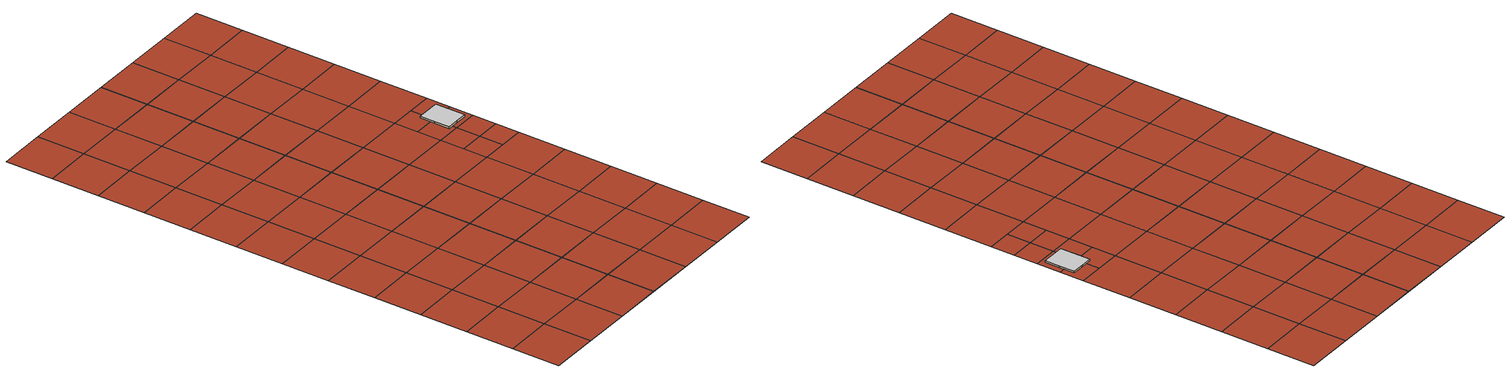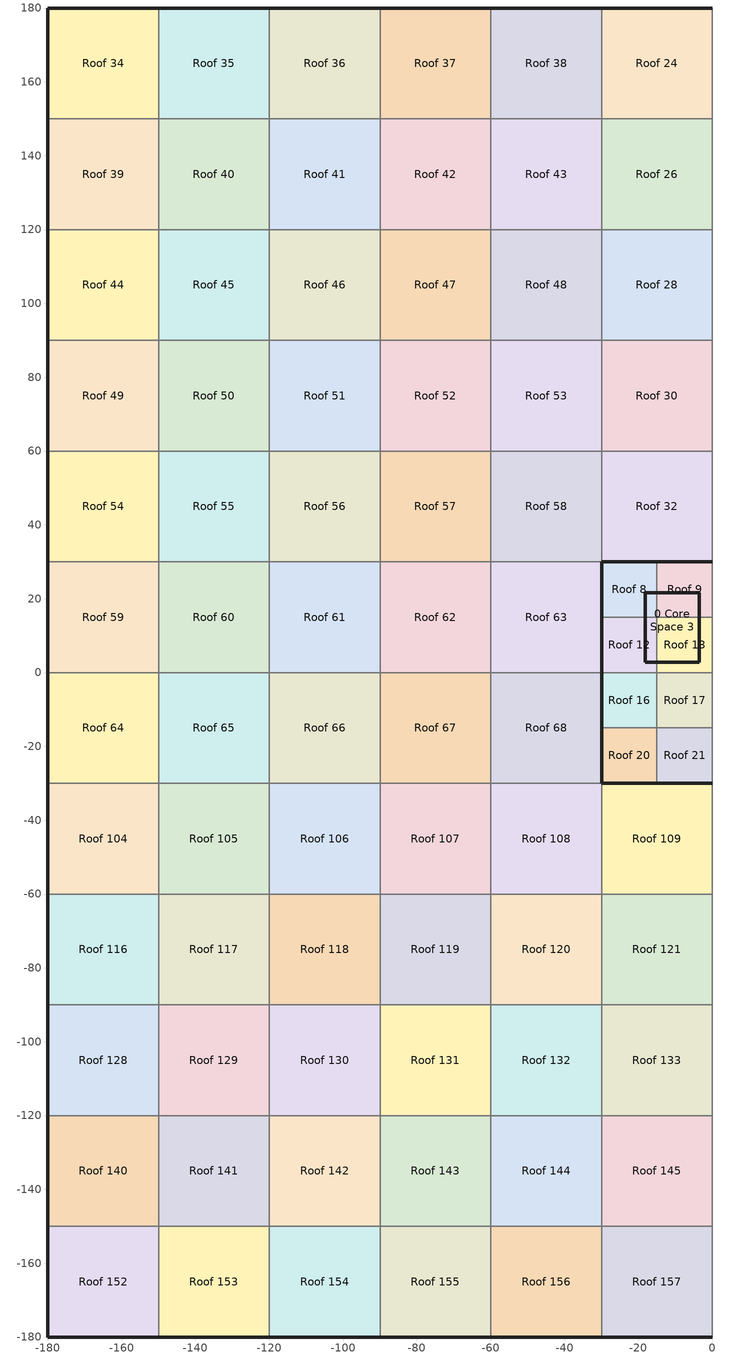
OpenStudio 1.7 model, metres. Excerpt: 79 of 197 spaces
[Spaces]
0 Core Space 3
 floor ground: -3.46,21.63 -3.46,2.81 -18.09,2.81 -18.09,21.63 z0
 wall outside: -10.77,21.63 -18.09,21.63 -18.09,12.22 -18.09,2.81 -10.77,2.81 -3.46,2.81 -3.46,12.22 -3.46,21.63 -10.77,21.63 z0:1.03
 ceiling to 0 Core Space 4: -3.46,2.81 -3.46,21.63 -18.09,21.63 -18.09,2.81 z1.03
Roof 8
 floor ground: -15,30 -15,15 -30,15 -30,30 z-0.1
 wall outside: -15,30 -30,30 -30,15 z-0.1:0
 wall to Roof 9: -15,15 -15,30 z-0.1:0
 wall to Roof 12: -30,15 -15,15 z-0.1:0
 roof outside: -15,15 -15,30 -30,30 -30,15 z0
Roof 9
 floor ground: 0,30 0,15 -15,15 -15,30 z-0.1
 wall outside: 0,30 -15,30 z-0.1:0
 wall to Roof 10: 0,15 0,30 z-0.1:0
 wall to Roof 13: -15,15 0,15 z-0.1:0
 roof outside: 0,15 0,30 -15,30 -15,15 z0
Roof 12
 floor ground: -15,15 -15,0 -30,0 -30,15 z-0.1
 wall outside: -30,15 -30,0 z-0.1:0
 wall to Roof 13: -15,0 -15,15 z-0.1:0
 wall to Roof 16: -30,0 -15,0 z-0.1:0
 roof outside: -15,0 -15,15 -30,15 -30,0 z0
Roof 13
 floor ground: 0,15 0,0 -15,0 -15,15 z-0.1
 wall to Roof 14: 0,0 0,15 z-0.1:0
 wall to Roof 17: -15,0 0,0 z-0.1:0
 roof outside: 0,0 0,15 -15,15 -15,0 z0
Roof 16
 floor ground: -15,0 -15,-15 -30,-15 -30,0 z-0.1
 wall outside: -30,0 -30,-15 z-0.1:0
 wall to Roof 17: -15,-15 -15,0 z-0.1:0
 wall to Roof 20: -30,-15 -15,-15 z-0.1:0
 roof outside: -15,-15 -15,0 -30,0 -30,-15 z0
Roof 17
 floor ground: 0,0 0,-15 -15,-15 -15,0 z-0.1
 wall to Roof 18: 0,-15 0,0 z-0.1:0
 wall to Roof 21: -15,-15 0,-15 z-0.1:0
 roof outside: 0,-15 0,0 -15,0 -15,-15 z0
Roof 20
 floor ground: -15,-15 -15,-30 -30,-30 -30,-15 z-0.1
 wall outside: -30,-15 -30,-30 -15,-30 z-0.1:0
 wall to Roof 21: -15,-30 -15,-15 z-0.1:0
 roof outside: -15,-30 -15,-15 -30,-15 -30,-30 z0
Roof 21
 floor ground: 0,-15 0,-30 -15,-30 -15,-15 z-0.1
 wall outside: -15,-30 0,-30 z-0.1:0
 wall to Roof 22: 0,-30 0,-15 z-0.1:0
 roof outside: 0,-30 0,-15 -15,-15 -15,-30 z0
Roof 24
 floor ground: 0,180 0,150 -30,150 -30,180 z-0.1
 wall outside: 0,180 -30,180 z-0.1:0
 wall to Roof 25: 0,150 0,180 z-0.1:0
 wall to Roof 26: -30,150 0,150 z-0.1:0
 wall to Roof 38: -30,180 -30,150 z-0.1:0
 roof outside: 0,150 0,180 -30,180 -30,150 z0
Roof 26
 floor ground: 0,150 0,120 -30,120 -30,150 z-0.1
 wall to Roof 27: 0,120 0,150 z-0.1:0
 wall to Roof 28: -30,120 0,120 z-0.1:0
 wall to Roof 43: -30,150 -30,120 z-0.1:0
 roof outside: 0,120 0,150 -30,150 -30,120 z0
Roof 28
 floor ground: 0,120 0,90 -30,90 -30,120 z-0.1
 wall to Roof 29: 0,90 0,120 z-0.1:0
 wall to Roof 30: -30,90 0,90 z-0.1:0
 wall to Roof 48: -30,120 -30,90 z-0.1:0
 roof outside: 0,90 0,120 -30,120 -30,90 z0
Roof 30
 floor ground: 0,90 0,60 -30,60 -30,90 z-0.1
 wall to Roof 31: 0,60 0,90 z-0.1:0
 wall to Roof 32: -30,60 0,60 z-0.1:0
 wall to Roof 53: -30,90 -30,60 z-0.1:0
 roof outside: 0,60 0,90 -30,90 -30,60 z0
Roof 32
 floor ground: 0,60 0,30 -30,30 -30,60 z-0.1
 wall outside: -30,30 0,30 z-0.1:0
 wall to Roof 33: 0,30 0,60 z-0.1:0
 wall to Roof 58: -30,60 -30,30 z-0.1:0
 roof outside: 0,30 0,60 -30,60 -30,30 z0
Roof 34
 floor ground: -150,180 -150,150 -180,150 -180,180 z-0.1
 wall outside: -150,180 -180,180 -180,150 z-0.1:0
 wall to Roof 35: -150,150 -150,180 z-0.1:0
 wall to Roof 39: -180,150 -150,150 z-0.1:0
 roof outside: -150,150 -150,180 -180,180 -180,150 z0
Roof 35
 floor ground: -120,180 -120,150 -150,150 -150,180 z-0.1
 wall outside: -120,180 -150,180 z-0.1:0
 wall to Roof 36: -120,150 -120,180 z-0.1:0
 wall to Roof 40: -150,150 -120,150 z-0.1:0
 roof outside: -120,150 -120,180 -150,180 -150,150 z0
Roof 36
 floor ground: -90,180 -90,150 -120,150 -120,180 z-0.1
 wall outside: -90,180 -120,180 z-0.1:0
 wall to Roof 37: -90,150 -90,180 z-0.1:0
 wall to Roof 41: -120,150 -90,150 z-0.1:0
 roof outside: -90,150 -90,180 -120,180 -120,150 z0
Roof 37
 floor ground: -60,180 -60,150 -90,150 -90,180 z-0.1
 wall outside: -60,180 -90,180 z-0.1:0
 wall to Roof 38: -60,150 -60,180 z-0.1:0
 wall to Roof 42: -90,150 -60,150 z-0.1:0
 roof outside: -60,150 -60,180 -90,180 -90,150 z0
Roof 38
 floor ground: -30,180 -30,150 -60,150 -60,180 z-0.1
 wall outside: -30,180 -60,180 z-0.1:0
 wall to Roof 43: -60,150 -30,150 z-0.1:0
 roof outside: -30,150 -30,180 -60,180 -60,150 z0
Roof 39
 floor ground: -150,150 -150,120 -180,120 -180,150 z-0.1
 wall outside: -180,150 -180,120 z-0.1:0
 wall to Roof 40: -150,120 -150,150 z-0.1:0
 wall to Roof 44: -180,120 -150,120 z-0.1:0
 roof outside: -150,120 -150,150 -180,150 -180,120 z0
Roof 40
 floor ground: -120,150 -120,120 -150,120 -150,150 z-0.1
 wall to Roof 41: -120,120 -120,150 z-0.1:0
 wall to Roof 45: -150,120 -120,120 z-0.1:0
 roof outside: -120,120 -120,150 -150,150 -150,120 z0
Roof 41
 floor ground: -90,150 -90,120 -120,120 -120,150 z-0.1
 wall to Roof 42: -90,120 -90,150 z-0.1:0
 wall to Roof 46: -120,120 -90,120 z-0.1:0
 roof outside: -90,120 -90,150 -120,150 -120,120 z0
Roof 42
 floor ground: -60,150 -60,120 -90,120 -90,150 z-0.1
 wall to Roof 43: -60,120 -60,150 z-0.1:0
 wall to Roof 47: -90,120 -60,120 z-0.1:0
 roof outside: -60,120 -60,150 -90,150 -90,120 z0
Roof 43
 floor ground: -30,150 -30,120 -60,120 -60,150 z-0.1
 wall to Roof 48: -60,120 -30,120 z-0.1:0
 roof outside: -30,120 -30,150 -60,150 -60,120 z0
Roof 44
 floor ground: -150,120 -150,90 -180,90 -180,120 z-0.1
 wall outside: -180,120 -180,90 z-0.1:0
 wall to Roof 45: -150,90 -150,120 z-0.1:0
 wall to Roof 49: -180,90 -150,90 z-0.1:0
 roof outside: -150,90 -150,120 -180,120 -180,90 z0
Roof 45
 floor ground: -120,120 -120,90 -150,90 -150,120 z-0.1
 wall to Roof 46: -120,90 -120,120 z-0.1:0
 wall to Roof 50: -150,90 -120,90 z-0.1:0
 roof outside: -120,90 -120,120 -150,120 -150,90 z0
Roof 46
 floor ground: -90,120 -90,90 -120,90 -120,120 z-0.1
 wall to Roof 47: -90,90 -90,120 z-0.1:0
 wall to Roof 51: -120,90 -90,90 z-0.1:0
 roof outside: -90,90 -90,120 -120,120 -120,90 z0
Roof 47
 floor ground: -60,120 -60,90 -90,90 -90,120 z-0.1
 wall to Roof 48: -60,90 -60,120 z-0.1:0
 wall to Roof 52: -90,90 -60,90 z-0.1:0
 roof outside: -60,90 -60,120 -90,120 -90,90 z0
Roof 48
 floor ground: -30,120 -30,90 -60,90 -60,120 z-0.1
 wall to Roof 53: -60,90 -30,90 z-0.1:0
 roof outside: -30,90 -30,120 -60,120 -60,90 z0
Roof 49
 floor ground: -150,90 -150,60 -180,60 -180,90 z-0.1
 wall outside: -180,90 -180,60 z-0.1:0
 wall to Roof 50: -150,60 -150,90 z-0.1:0
 wall to Roof 54: -180,60 -150,60 z-0.1:0
 roof outside: -150,60 -150,90 -180,90 -180,60 z0
Roof 50
 floor ground: -120,90 -120,60 -150,60 -150,90 z-0.1
 wall to Roof 51: -120,60 -120,90 z-0.1:0
 wall to Roof 55: -150,60 -120,60 z-0.1:0
 roof outside: -120,60 -120,90 -150,90 -150,60 z0
Roof 51
 floor ground: -90,90 -90,60 -120,60 -120,90 z-0.1
 wall to Roof 52: -90,60 -90,90 z-0.1:0
 wall to Roof 56: -120,60 -90,60 z-0.1:0
 roof outside: -90,60 -90,90 -120,90 -120,60 z0
Roof 52
 floor ground: -60,90 -60,60 -90,60 -90,90 z-0.1
 wall to Roof 53: -60,60 -60,90 z-0.1:0
 wall to Roof 57: -90,60 -60,60 z-0.1:0
 roof outside: -60,60 -60,90 -90,90 -90,60 z0
Roof 53
 floor ground: -30,90 -30,60 -60,60 -60,90 z-0.1
 wall to Roof 58: -60,60 -30,60 z-0.1:0
 roof outside: -30,60 -30,90 -60,90 -60,60 z0
Roof 54
 floor ground: -150,60 -150,30 -180,30 -180,60 z-0.1
 wall outside: -180,60 -180,30 z-0.1:0
 wall to Roof 55: -150,30 -150,60 z-0.1:0
 wall to Roof 59: -180,30 -150,30 z-0.1:0
 roof outside: -150,30 -150,60 -180,60 -180,30 z0
Roof 55
 floor ground: -120,60 -120,30 -150,30 -150,60 z-0.1
 wall to Roof 56: -120,30 -120,60 z-0.1:0
 wall to Roof 60: -150,30 -120,30 z-0.1:0
 roof outside: -120,30 -120,60 -150,60 -150,30 z0
Roof 56
 floor ground: -90,60 -90,30 -120,30 -120,60 z-0.1
 wall to Roof 57: -90,30 -90,60 z-0.1:0
 wall to Roof 61: -120,30 -90,30 z-0.1:0
 roof outside: -90,30 -90,60 -120,60 -120,30 z0
Roof 57
 floor ground: -60,60 -60,30 -90,30 -90,60 z-0.1
 wall to Roof 58: -60,30 -60,60 z-0.1:0
 wall to Roof 62: -90,30 -60,30 z-0.1:0
 roof outside: -60,30 -60,60 -90,60 -90,30 z0
Roof 58
 floor ground: -30,60 -30,30 -60,30 -60,60 z-0.1
 wall to Roof 63: -60,30 -30,30 z-0.1:0
 roof outside: -30,30 -30,60 -60,60 -60,30 z0
Roof 59
 floor ground: -150,30 -150,0 -180,0 -180,30 z-0.1
 wall outside: -180,30 -180,0 z-0.1:0
 wall to Roof 60: -150,0 -150,30 z-0.1:0
 wall to Roof 64: -180,0 -150,0 z-0.1:0
 roof outside: -150,0 -150,30 -180,30 -180,0 z0
Roof 60
 floor ground: -120,30 -120,0 -150,0 -150,30 z-0.1
 wall to Roof 61: -120,0 -120,30 z-0.1:0
 wall to Roof 65: -150,0 -120,0 z-0.1:0
 roof outside: -120,0 -120,30 -150,30 -150,0 z0
Roof 61
 floor ground: -90,30 -90,0 -120,0 -120,30 z-0.1
 wall to Roof 62: -90,0 -90,30 z-0.1:0
 wall to Roof 66: -120,0 -90,0 z-0.1:0
 roof outside: -90,0 -90,30 -120,30 -120,0 z0
Roof 62
 floor ground: -60,30 -60,0 -90,0 -90,30 z-0.1
 wall to Roof 63: -60,0 -60,30 z-0.1:0
 wall to Roof 67: -90,0 -60,0 z-0.1:0
 roof outside: -60,0 -60,30 -90,30 -90,0 z0
Roof 63
 floor ground: -30,30 -30,0 -60,0 -60,30 z-0.1
 wall outside: -30,0 -30,30 z-0.1:0
 wall to Roof 68: -60,0 -30,0 z-0.1:0
 roof outside: -30,0 -30,30 -60,30 -60,0 z0
Roof 64
 floor ground: -150,0 -150,-30 -180,-30 -180,0 z-0.1
 wall outside: -180,0 -180,-30 z-0.1:0
 wall to Roof 65: -150,-30 -150,0 z-0.1:0
 wall to Roof 104: -180,-30 -150,-30 z-0.1:0
 roof outside: -150,-30 -150,0 -180,0 -180,-30 z0
Roof 65
 floor ground: -120,0 -120,-30 -150,-30 -150,0 z-0.1
 wall to Roof 66: -120,-30 -120,0 z-0.1:0
 wall to Roof 105: -150,-30 -120,-30 z-0.1:0
 roof outside: -120,-30 -120,0 -150,0 -150,-30 z0
Roof 66
 floor ground: -90,0 -90,-30 -120,-30 -120,0 z-0.1
 wall to Roof 67: -90,-30 -90,0 z-0.1:0
 wall to Roof 106: -120,-30 -90,-30 z-0.1:0
 roof outside: -90,-30 -90,0 -120,0 -120,-30 z0
Roof 67
 floor ground: -60,0 -60,-30 -90,-30 -90,0 z-0.1
 wall to Roof 68: -60,-30 -60,0 z-0.1:0
 wall to Roof 107: -90,-30 -60,-30 z-0.1:0
 roof outside: -60,-30 -60,0 -90,0 -90,-30 z0
Roof 68
 floor ground: -30,0 -30,-30 -60,-30 -60,0 z-0.1
 wall outside: -30,-30 -30,0 z-0.1:0
 wall to Roof 108: -60,-30 -30,-30 z-0.1:0
 roof outside: -30,-30 -30,0 -60,0 -60,-30 z0
Roof 104
 floor ground: -150,-30 -150,-60 -180,-60 -180,-30 z-0.1
 wall outside: -180,-30 -180,-60 z-0.1:0
 wall to Roof 105: -150,-60 -150,-30 z-0.1:0
 wall to Roof 116: -180,-60 -150,-60 z-0.1:0
 roof outside: -150,-60 -150,-30 -180,-30 -180,-60 z0
Roof 105
 floor ground: -120,-30 -120,-60 -150,-60 -150,-30 z-0.1
 wall to Roof 106: -120,-60 -120,-30 z-0.1:0
 wall to Roof 117: -150,-60 -120,-60 z-0.1:0
 roof outside: -120,-60 -120,-30 -150,-30 -150,-60 z0
Roof 106
 floor ground: -90,-30 -90,-60 -120,-60 -120,-30 z-0.1
 wall to Roof 107: -90,-60 -90,-30 z-0.1:0
 wall to Roof 118: -120,-60 -90,-60 z-0.1:0
 roof outside: -90,-60 -90,-30 -120,-30 -120,-60 z0
Roof 107
 floor ground: -60,-30 -60,-60 -90,-60 -90,-30 z-0.1
 wall to Roof 108: -60,-60 -60,-30 z-0.1:0
 wall to Roof 119: -90,-60 -60,-60 z-0.1:0
 roof outside: -60,-60 -60,-30 -90,-30 -90,-60 z0
Roof 108
 floor ground: -30,-30 -30,-60 -60,-60 -60,-30 z-0.1
 wall to Roof 109: -30,-60 -30,-30 z-0.1:0
 wall to Roof 120: -60,-60 -30,-60 z-0.1:0
 roof outside: -30,-60 -30,-30 -60,-30 -60,-60 z0
Roof 109
 floor ground: 0,-30 0,-60 -30,-60 -30,-30 z-0.1
 wall outside: 0,-30 -30,-30 z-0.1:0
 wall to Roof 110: 0,-60 0,-30 z-0.1:0
 wall to Roof 121: -30,-60 0,-60 z-0.1:0
 roof outside: 0,-60 0,-30 -30,-30 -30,-60 z0
Roof 116
 floor ground: -150,-60 -150,-90 -180,-90 -180,-60 z-0.1
 wall outside: -180,-60 -180,-90 z-0.1:0
 wall to Roof 117: -150,-90 -150,-60 z-0.1:0
 wall to Roof 128: -180,-90 -150,-90 z-0.1:0
 roof outside: -150,-90 -150,-60 -180,-60 -180,-90 z0
Roof 117
 floor ground: -120,-60 -120,-90 -150,-90 -150,-60 z-0.1
 wall to Roof 118: -120,-90 -120,-60 z-0.1:0
 wall to Roof 129: -150,-90 -120,-90 z-0.1:0
 roof outside: -120,-90 -120,-60 -150,-60 -150,-90 z0
Roof 118
 floor ground: -90,-60 -90,-90 -120,-90 -120,-60 z-0.1
 wall to Roof 119: -90,-90 -90,-60 z-0.1:0
 wall to Roof 130: -120,-90 -90,-90 z-0.1:0
 roof outside: -90,-90 -90,-60 -120,-60 -120,-90 z0
Roof 119
 floor ground: -60,-60 -60,-90 -90,-90 -90,-60 z-0.1
 wall to Roof 120: -60,-90 -60,-60 z-0.1:0
 wall to Roof 131: -90,-90 -60,-90 z-0.1:0
 roof outside: -60,-90 -60,-60 -90,-60 -90,-90 z0
Roof 120
 floor ground: -30,-60 -30,-90 -60,-90 -60,-60 z-0.1
 wall to Roof 121: -30,-90 -30,-60 z-0.1:0
 wall to Roof 132: -60,-90 -30,-90 z-0.1:0
 roof outside: -30,-90 -30,-60 -60,-60 -60,-90 z0
Roof 121
 floor ground: 0,-60 0,-90 -30,-90 -30,-60 z-0.1
 wall to Roof 122: 0,-90 0,-60 z-0.1:0
 wall to Roof 133: -30,-90 0,-90 z-0.1:0
 roof outside: 0,-90 0,-60 -30,-60 -30,-90 z0
Roof 128
 floor ground: -150,-90 -150,-120 -180,-120 -180,-90 z-0.1
 wall outside: -180,-90 -180,-120 z-0.1:0
 wall to Roof 129: -150,-120 -150,-90 z-0.1:0
 wall to Roof 140: -180,-120 -150,-120 z-0.1:0
 roof outside: -150,-120 -150,-90 -180,-90 -180,-120 z0
Roof 129
 floor ground: -120,-90 -120,-120 -150,-120 -150,-90 z-0.1
 wall to Roof 130: -120,-120 -120,-90 z-0.1:0
 wall to Roof 141: -150,-120 -120,-120 z-0.1:0
 roof outside: -120,-120 -120,-90 -150,-90 -150,-120 z0
Roof 130
 floor ground: -90,-90 -90,-120 -120,-120 -120,-90 z-0.1
 wall to Roof 131: -90,-120 -90,-90 z-0.1:0
 wall to Roof 142: -120,-120 -90,-120 z-0.1:0
 roof outside: -90,-120 -90,-90 -120,-90 -120,-120 z0
Roof 131
 floor ground: -60,-90 -60,-120 -90,-120 -90,-90 z-0.1
 wall to Roof 132: -60,-120 -60,-90 z-0.1:0
 wall to Roof 143: -90,-120 -60,-120 z-0.1:0
 roof outside: -60,-120 -60,-90 -90,-90 -90,-120 z0
Roof 132
 floor ground: -30,-90 -30,-120 -60,-120 -60,-90 z-0.1
 wall to Roof 133: -30,-120 -30,-90 z-0.1:0
 wall to Roof 144: -60,-120 -30,-120 z-0.1:0
 roof outside: -30,-120 -30,-90 -60,-90 -60,-120 z0
Roof 133
 floor ground: 0,-90 0,-120 -30,-120 -30,-90 z-0.1
 wall to Roof 134: 0,-120 0,-90 z-0.1:0
 wall to Roof 145: -30,-120 0,-120 z-0.1:0
 roof outside: 0,-120 0,-90 -30,-90 -30,-120 z0
Roof 140
 floor ground: -150,-120 -150,-150 -180,-150 -180,-120 z-0.1
 wall outside: -180,-120 -180,-150 z-0.1:0
 wall to Roof 141: -150,-150 -150,-120 z-0.1:0
 wall to Roof 152: -180,-150 -150,-150 z-0.1:0
 roof outside: -150,-150 -150,-120 -180,-120 -180,-150 z0
Roof 141
 floor ground: -120,-120 -120,-150 -150,-150 -150,-120 z-0.1
 wall to Roof 142: -120,-150 -120,-120 z-0.1:0
 wall to Roof 153: -150,-150 -120,-150 z-0.1:0
 roof outside: -120,-150 -120,-120 -150,-120 -150,-150 z0
Roof 142
 floor ground: -90,-120 -90,-150 -120,-150 -120,-120 z-0.1
 wall to Roof 143: -90,-150 -90,-120 z-0.1:0
 wall to Roof 154: -120,-150 -90,-150 z-0.1:0
 roof outside: -90,-150 -90,-120 -120,-120 -120,-150 z0
Roof 143
 floor ground: -60,-120 -60,-150 -90,-150 -90,-120 z-0.1
 wall to Roof 144: -60,-150 -60,-120 z-0.1:0
 wall to Roof 155: -90,-150 -60,-150 z-0.1:0
 roof outside: -60,-150 -60,-120 -90,-120 -90,-150 z0
Roof 144
 floor ground: -30,-120 -30,-150 -60,-150 -60,-120 z-0.1
 wall to Roof 145: -30,-150 -30,-120 z-0.1:0
 wall to Roof 156: -60,-150 -30,-150 z-0.1:0
 roof outside: -30,-150 -30,-120 -60,-120 -60,-150 z0
Roof 145
 floor ground: 0,-120 0,-150 -30,-150 -30,-120 z-0.1
 wall to Roof 146: 0,-150 0,-120 z-0.1:0
 wall to Roof 157: -30,-150 0,-150 z-0.1:0
 roof outside: 0,-150 0,-120 -30,-120 -30,-150 z0
Roof 152
 floor ground: -150,-150 -150,-180 -180,-180 -180,-150 z-0.1
 wall outside: -180,-150 -180,-180 -150,-180 z-0.1:0
 wall to Roof 153: -150,-180 -150,-150 z-0.1:0
 roof outside: -150,-180 -150,-150 -180,-150 -180,-180 z0
Roof 153
 floor ground: -120,-150 -120,-180 -150,-180 -150,-150 z-0.1
 wall outside: -150,-180 -120,-180 z-0.1:0
 wall to Roof 154: -120,-180 -120,-150 z-0.1:0
 roof outside: -120,-180 -120,-150 -150,-150 -150,-180 z0
Roof 154
 floor ground: -90,-150 -90,-180 -120,-180 -120,-150 z-0.1
 wall outside: -120,-180 -90,-180 z-0.1:0
 wall to Roof 155: -90,-180 -90,-150 z-0.1:0
 roof outside: -90,-180 -90,-150 -120,-150 -120,-180 z0
Roof 155
 floor ground: -60,-150 -60,-180 -90,-180 -90,-150 z-0.1
 wall outside: -90,-180 -60,-180 z-0.1:0
 wall to Roof 156: -60,-180 -60,-150 z-0.1:0
 roof outside: -60,-180 -60,-150 -90,-150 -90,-180 z0
Roof 156
 floor ground: -30,-150 -30,-180 -60,-180 -60,-150 z-0.1
 wall outside: -60,-180 -30,-180 z-0.1:0
 wall to Roof 157: -30,-180 -30,-150 z-0.1:0
 roof outside: -30,-180 -30,-150 -60,-150 -60,-180 z0
Roof 157
 floor ground: 0,-150 0,-180 -30,-180 -30,-150 z-0.1
 wall outside: -30,-180 0,-180 z-0.1:0
 wall to Roof 158: 0,-180 0,-150 z-0.1:0
 roof outside: 0,-180 0,-150 -30,-150 -30,-180 z0
[Building]
Building 1: North Axis {deg}=0; Default Construction Set=MyConsturction
[Construction]
ASHRAE 90.1-2004 ExtWall Mass ClimateZone 6: 1IN Stucco, 8IN CONCRETE HW RefBldg, Mass NonRes Wall Insulation-1.69, 1/2IN Gypsum
Interior Window: Clear 3mm
Interior Partition: G05 25mm wood
Exterior Door: F08 Metal surface, I01 25mm insulation board
ASHRAE 90.1-2004 ExtWindow ClimateZone 4-6: Fixed Window 3.24/0.39/0.31
[Material] Thermal Absorptance=0.9
Name | Roughness | Thickness {m} | Conductivity {W/m-K} | Density {kg/m3} | Specific Heat {J/kg-K} | Solar Absorptance | Visible Absorptance
1IN Stucco | Smooth | 0.0253 | 0.6918 | 1858 | 837 | 0.92 | 0.92
8IN CONCRETE HW RefBldg | Rough | 0.2032 | 1.311 | 2240 | 836.8 | 0.7 | 0.7
Mass NonRes Wall Insulation-1.69 | MediumRough | 0.0623673 | 0.049 | 265 | 836.8 | 0.7 | 0.7
1/2IN Gypsum | Smooth | 0.0127 | 0.16 | 784.9 | 830 | 0.4 | 0.4
G05 25mm wood | MediumSmooth | 0.0254 | 0.15 | 608 | 1630 | 0.5 | 0.5
F08 Metal surface | Smooth | 0.0008 | 45.28 | 7824 | 500 | 0.7 | 0.7
I01 25mm insulation board | MediumRough | 0.0254 | 0.03 | 43 | 1210 | 0.6 | 0.6
[WindowMaterial:SimpleGlazingSystem]
Fixed Window 3.24/0.39/0.31: U-Factor {W/m2-K}=3.23646; Solar Heat Gain Coefficient=0.39; Visible Transmittance=0.31
[WindowMaterial:Glazing]
Clear 3mm: Optical Data Type=SpectralAverage; Thickness {m}=0.003; Solar Transmittance at Normal Incidence=0.837; Front Side Solar Reflectance at Normal Incidence=0.075; Back Side Solar Reflectance at Normal Incidence=0; Visible Transmittance at Normal Incidence=0.898; Front Side Visible Reflectance at Normal Incidence=0.081; Back Side Visible Reflectance at Normal Incidence=0; Infrared Transmittance at Normal Incidence=0; Front Side Infrared Hemispherical Emissivity=0.84; Back Side Infrared Hemispherical Emissivity=0.84; Conductivity {W/m-K}=0.9; Dirt Correction Factor for Solar and Visible Transmittance=1; Solar Diffusing=No
[DefaultConstructionSet]
MyConsturction: Default Exterior Surface Constructions=Default Surface Constructions 1; Default Interior Surface Constructions=Default Surface Constructions 1; Default Ground Contact Surface Constructions=Default Surface Constructions 1; Default Exterior SubSurface Constructions=Default Sub Surface Constructions 1; Default Interior SubSurface Constructions=Default Sub Surface Constructions 1; Interior Partition Construction=Interior Partition
[DefaultSurfaceConstructions]
Default Surface Constructions 1: Floor Construction=ASHRAE 90.1-2004 ExtWall Mass ClimateZone 6; Wall Construction=ASHRAE 90.1-2004 ExtWall Mass ClimateZone 6; Roof Ceiling Construction=ASHRAE 90.1-2004 ExtWall Mass ClimateZone 6
[DefaultSubSurfaceConstructions]
Default Sub Surface Constructions 1: Fixed Window Construction=ASHRAE 90.1-2004 ExtWindow ClimateZone 4-6; Operable Window Construction=ASHRAE 90.1-2004 ExtWindow ClimateZone 4-6; Door Construction=Exterior Door; Glass Door Construction=ASHRAE 90.1-2004 ExtWindow ClimateZone 4-6; Skylight Construction=ASHRAE 90.1-2004 ExtWindow ClimateZone 4-6; Tubular Daylight Dome Construction=Interior Window; Tubular Daylight Diffuser Construction=Interior Window
[BuildingStory]
rectangle2:Story 1: Nominal Z Coordinate {m}=0; Nominal Floor to Floor Height {m}=1.0261
[Space]
Name | Building Story | Thermal Zone
0 Core Space 3 | rectangle2:Story 1 | Thermal Zone 29
Roof 8 |  | Thermal Zone 53
Roof 9 |  | Thermal Zone 47
Roof 12 |  | Thermal Zone 52
Roof 13 |  | Thermal Zone 56
Roof 16 |  | Thermal Zone 46
Roof 17 |  | Thermal Zone 44
Roof 20 |  | Thermal Zone 51
Roof 21 |  | Thermal Zone 43
Roof 24 |  | Thermal Zone 60
Roof 26 |  | Thermal Zone 61
Roof 28 |  | Thermal Zone 67
Roof 30 |  | Thermal Zone 64
Roof 32 |  | Thermal Zone 59
Roof 34 |  | Thermal Zone 70
Roof 35 |  | Thermal Zone 80
Roof 36 |  | Thermal Zone 79
Roof 37 |  | Thermal Zone 90
Roof 38 |  | Thermal Zone 81
Roof 39 |  | Thermal Zone 96
Roof 40 |  | Thermal Zone 82
Roof 41 |  | Thermal Zone 92
Roof 42 |  | Thermal Zone 68
Roof 43 |  | Thermal Zone 87
Roof 44 |  | Thermal Zone 74
Roof 45 |  | Thermal Zone 102
Roof 46 |  | Thermal Zone 84
Roof 47 |  | Thermal Zone 72
Roof 48 |  | Thermal Zone 76
Roof 49 |  | Thermal Zone 95
Roof 50 |  | Thermal Zone 97
Roof 51 |  | Thermal Zone 75
Roof 52 |  | Thermal Zone 86
Roof 53 |  | Thermal Zone 69
Roof 54 |  | Thermal Zone 98
Roof 55 |  | Thermal Zone 101
Roof 56 |  | Thermal Zone 85
Roof 57 |  | Thermal Zone 94
Roof 58 |  | Thermal Zone 73
Roof 59 |  | Thermal Zone 91
Roof 60 |  | Thermal Zone 71
Roof 61 |  | Thermal Zone 77
Roof 62 |  | Thermal Zone 100
Roof 63 |  | Thermal Zone 88
Roof 64 |  | Thermal Zone 89
Roof 65 |  | Thermal Zone 99
Roof 66 |  | Thermal Zone 93
Roof 67 |  | Thermal Zone 78
Roof 68 |  | Thermal Zone 83
Roof 104 |  | Thermal Zone 194
Roof 105 |  | Thermal Zone 168
Roof 106 |  | Thermal Zone 148
Roof 107 |  | Thermal Zone 175
Roof 108 |  | Thermal Zone 164
Roof 109 |  | Thermal Zone 141
Roof 116 |  | Thermal Zone 139
Roof 117 |  | Thermal Zone 197
Roof 118 |  | Thermal Zone 162
Roof 119 |  | Thermal Zone 149
Roof 120 |  | Thermal Zone 158
Roof 121 |  | Thermal Zone 155
Roof 128 |  | Thermal Zone 173
Roof 129 |  | Thermal Zone 159
Roof 130 |  | Thermal Zone 189
Roof 131 |  | Thermal Zone 150
Roof 132 |  | Thermal Zone 172
Roof 133 |  | Thermal Zone 178
Roof 140 |  | Thermal Zone 176
Roof 141 |  | Thermal Zone 182
Roof 142 |  | Thermal Zone 163
Roof 143 |  | Thermal Zone 152
Roof 144 |  | Thermal Zone 138
Roof 145 |  | Thermal Zone 184
Roof 152 |  | Thermal Zone 169
Roof 153 |  | Thermal Zone 147
Roof 154 |  | Thermal Zone 145
Roof 155 |  | Thermal Zone 153
Roof 156 |  | Thermal Zone 179
Roof 157 |  | Thermal Zone 166
[ThermalZone] Use Ideal Air Loads=No
Thermal Zone 29; Thermal Zone 43; Thermal Zone 44; Thermal Zone 46; Thermal Zone 47; Thermal Zone 51; Thermal Zone 52; Thermal Zone 53; Thermal Zone 56; Thermal Zone 59; Thermal Zone 60; Thermal Zone 61; Thermal Zone 64; Thermal Zone 67; Thermal Zone 68; Thermal Zone 69; Thermal Zone 70; Thermal Zone 71; Thermal Zone 72; Thermal Zone 73; Thermal Zone 74; Thermal Zone 75; Thermal Zone 76; Thermal Zone 77; Thermal Zone 78; Thermal Zone 79; Thermal Zone 80; Thermal Zone 81; Thermal Zone 82; Thermal Zone 83; Thermal Zone 84; Thermal Zone 85; Thermal Zone 86; Thermal Zone 87; Thermal Zone 88; Thermal Zone 89; Thermal Zone 90; Thermal Zone 91; Thermal Zone 92; Thermal Zone 93; Thermal Zone 94; Thermal Zone 95; Thermal Zone 96; Thermal Zone 97; Thermal Zone 98; Thermal Zone 99; Thermal Zone 100; Thermal Zone 101; Thermal Zone 102; Thermal Zone 138; Thermal Zone 139; Thermal Zone 141; Thermal Zone 145; Thermal Zone 147; Thermal Zone 148; Thermal Zone 149; Thermal Zone 150; Thermal Zone 152; Thermal Zone 153; Thermal Zone 155; Thermal Zone 158; Thermal Zone 159; Thermal Zone 162; Thermal Zone 163; Thermal Zone 164; Thermal Zone 166; Thermal Zone 168; Thermal Zone 169; Thermal Zone 172; Thermal Zone 173; Thermal Zone 175; Thermal Zone 176; Thermal Zone 178; Thermal Zone 179; Thermal Zone 182; Thermal Zone 184; Thermal Zone 189; Thermal Zone 194; Thermal Zone 197
[Sizing:Zone] Zone Cooling Design Supply Air Temperature {C}=14; Zone Heating Design Supply Air Temperature {C}=40; Zone Cooling Design Supply Air Humidity Ratio {kg-H2O/kg-air}=0.0085; Zone Heating Design Supply Air Humidity Ratio {kg-H2O/kg-air}=0.008; Cooling Design Air Flow Method=DesignDay; Heating Design Air Flow Method=DesignDay
Thermal Zone 1; Thermal Zone 2; Thermal Zone 3; Thermal Zone 4; Thermal Zone 5; Thermal Zone 6; Thermal Zone 7; Thermal Zone 8; Thermal Zone 9; Thermal Zone 10; Thermal Zone 11; Thermal Zone 12; Thermal Zone 13; Thermal Zone 14; Thermal Zone 15; Thermal Zone 16; Thermal Zone 17; Thermal Zone 18; Thermal Zone 19; Thermal Zone 20; Thermal Zone 21; Thermal Zone 22; Thermal Zone 23; Thermal Zone 24; Thermal Zone 25; Thermal Zone 26; Thermal Zone 27; Thermal Zone 28; Thermal Zone 29; Thermal Zone 30; Thermal Zone 31; Thermal Zone 32; Thermal Zone 33; Thermal Zone 34; Thermal Zone 35; Thermal Zone 36; Thermal Zone 37; Thermal Zone 38; Thermal Zone 39; Thermal Zone 40; Thermal Zone 41; Thermal Zone 42; Thermal Zone 43; Thermal Zone 44; Thermal Zone 45; Thermal Zone 46; Thermal Zone 47; Thermal Zone 48; Thermal Zone 49; Thermal Zone 50; Thermal Zone 51; Thermal Zone 52; Thermal Zone 53; Thermal Zone 54; Thermal Zone 55; Thermal Zone 56; Thermal Zone 57; Thermal Zone 58; Thermal Zone 59; Thermal Zone 60; Thermal Zone 61; Thermal Zone 62; Thermal Zone 63; Thermal Zone 64; Thermal Zone 65; Thermal Zone 66; Thermal Zone 67; Thermal Zone 68; Thermal Zone 69; Thermal Zone 70; Thermal Zone 71; Thermal Zone 72; Thermal Zone 73; Thermal Zone 74; Thermal Zone 75; Thermal Zone 76; Thermal Zone 77; Thermal Zone 78; Thermal Zone 79; Thermal Zone 80; Thermal Zone 81; Thermal Zone 82; Thermal Zone 83; Thermal Zone 84; Thermal Zone 85; Thermal Zone 86; Thermal Zone 87; Thermal Zone 88; Thermal Zone 89; Thermal Zone 90; Thermal Zone 91; Thermal Zone 92; Thermal Zone 93; Thermal Zone 94; Thermal Zone 95; Thermal Zone 96; Thermal Zone 97; Thermal Zone 98; Thermal Zone 99; Thermal Zone 100; Thermal Zone 101; Thermal Zone 102; Thermal Zone 103; Thermal Zone 104; Thermal Zone 105; Thermal Zone 106; Thermal Zone 107; Thermal Zone 108; Thermal Zone 109; Thermal Zone 110; Thermal Zone 111; Thermal Zone 112; Thermal Zone 113; Thermal Zone 114; Thermal Zone 115; Thermal Zone 116; Thermal Zone 117; Thermal Zone 118; Thermal Zone 119; Thermal Zone 120; Thermal Zone 121; Thermal Zone 122; Thermal Zone 123; Thermal Zone 124; Thermal Zone 125; Thermal Zone 126; Thermal Zone 127; Thermal Zone 128; Thermal Zone 129; Thermal Zone 130; Thermal Zone 131; Thermal Zone 132; Thermal Zone 133; Thermal Zone 134; Thermal Zone 135; Thermal Zone 136; Thermal Zone 137; Thermal Zone 138; Thermal Zone 139; Thermal Zone 140; Thermal Zone 141; Thermal Zone 142; Thermal Zone 143; Thermal Zone 144; Thermal Zone 145; Thermal Zone 146; Thermal Zone 147; Thermal Zone 148; Thermal Zone 149; Thermal Zone 150; Thermal Zone 151; Thermal Zone 152; Thermal Zone 153; Thermal Zone 154; Thermal Zone 155; Thermal Zone 156; Thermal Zone 157; Thermal Zone 158; Thermal Zone 159; Thermal Zone 160; Thermal Zone 161; Thermal Zone 162; Thermal Zone 163; Thermal Zone 164; Thermal Zone 165; Thermal Zone 166; Thermal Zone 167; Thermal Zone 168; Thermal Zone 169; Thermal Zone 170; Thermal Zone 171; Thermal Zone 172; Thermal Zone 173; Thermal Zone 174; Thermal Zone 175; Thermal Zone 176; Thermal Zone 177; Thermal Zone 178; Thermal Zone 179; Thermal Zone 180; Thermal Zone 181; Thermal Zone 182; Thermal Zone 183; Thermal Zone 184; Thermal Zone 185; Thermal Zone 186; Thermal Zone 187; Thermal Zone 188; Thermal Zone 189; Thermal Zone 190; Thermal Zone 191; Thermal Zone 192; Thermal Zone 193; Thermal Zone 194; Thermal Zone 195; Thermal Zone 196; Thermal Zone 197
